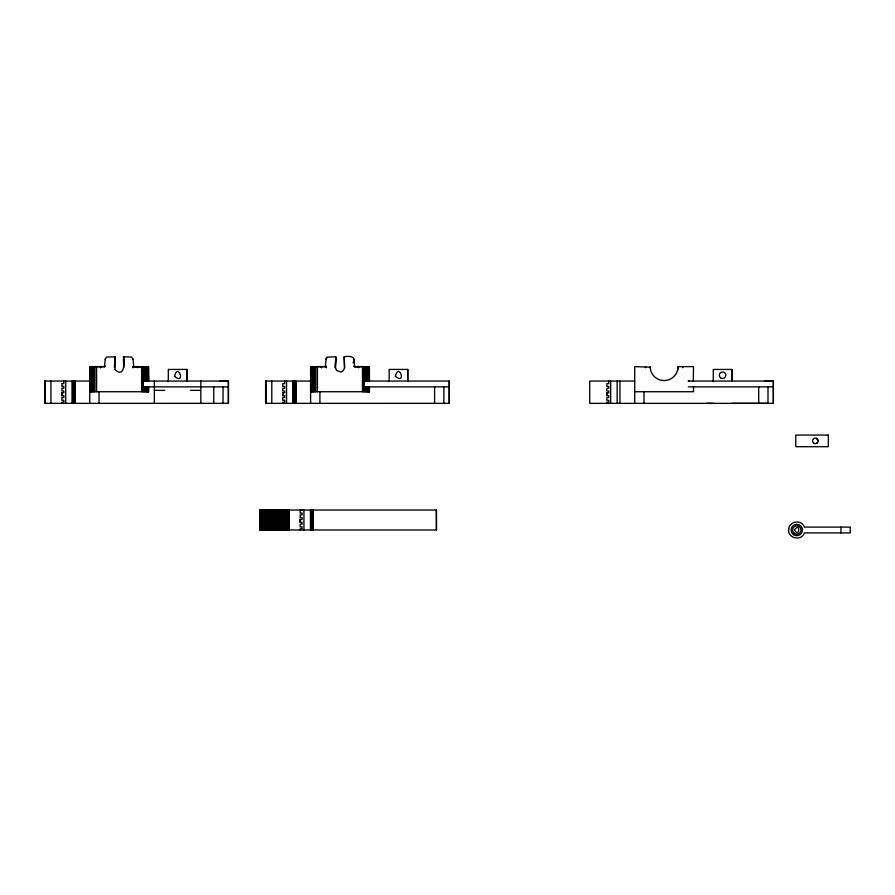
<?xml version="1.0" encoding="UTF-8"?>
<svg xmlns="http://www.w3.org/2000/svg" width="895" height="895" viewBox="0 0 895 895"><rect width="100%" height="100%" fill="white"/><g stroke="black" fill="none" stroke-linecap="round" stroke-linejoin="round"><path stroke-width="1.34" d="M44.839 403.354L44.996 381.057M45.108 403.354L45.108 381.057M50.937 403.354L50.937 381.057M61.889 403.354L61.889 402.168L63.825 402.168L63.825 400.266L61.889 400.266L61.889 397.525L63.825 397.525L63.825 395.646L61.889 395.646L61.889 392.838L63.825 392.838L63.825 390.992L61.889 390.992L61.889 388.229L63.825 388.229L63.825 386.349L61.889 386.349L61.889 383.586L63.825 383.586L63.825 381.057M72.193 403.354L72.193 381.057M72.495 403.354L72.495 381.057M72.797 403.354L72.797 381.057M73.066 403.354L73.066 381.057M73.323 403.354L73.323 381.057M73.569 403.354L73.569 381.057M73.782 403.354L73.782 381.057M73.994 403.354L73.994 381.057M74.173 403.354L74.173 381.057M74.341 403.354L74.341 381.057M74.486 403.354L74.621 381.057L74.721 403.354M74.878 403.354L74.967 381.057M89.746 389.403L89.746 381.057L44.75 381.057L44.75 403.354L228.404 403.343L228.404 381.057L219.89 381.057M96.604 391.73L96.604 366.626M142.551 391.73L142.562 366.626L133.769 366.637L133.086 359.186M144.106 391.73L144.106 386.864M148.536 391.73L148.536 386.864L148.492 391.73L89.791 391.73M186.898 369.434L186.898 381.057L186.898 369.434L168.305 369.434L168.305 381.639M265.849 403.354L265.849 381.057M265.96 403.354L266.083 381.057M266.24 403.354L266.24 381.057M271.789 403.354L271.789 381.057M282.742 403.354L282.742 402.168L284.677 402.168L284.677 400.266L282.742 400.266L282.742 397.525L284.677 397.525L284.677 395.646L282.742 395.646L282.742 392.838L284.677 392.838L284.677 390.992L282.742 390.992L282.742 388.229L284.677 388.229L284.677 386.349L282.742 386.349L282.742 383.586L284.677 383.586L284.677 381.057M286.926 529.997L286.926 510.027M288.861 529.997L288.861 510.027M293.045 403.354L293.045 381.057M293.347 403.354L293.347 381.057M293.638 403.354L293.638 381.057M293.918 403.354L293.918 381.057M294.175 403.354L294.175 381.057M294.421 403.354L294.421 381.057M294.634 403.354L294.634 381.057M294.847 403.354L294.847 381.057M295.026 403.354L295.026 381.057M295.193 403.354L295.193 381.057M295.339 403.354L295.339 381.057M295.473 403.354L295.574 381.057M295.663 403.354L295.786 381.057L295.809 403.354M300.149 529.997L300.149 528.822L302.085 528.822L302.085 526.909L300.149 526.909L300.149 524.168L302.085 524.168L302.085 522.288L300.149 522.288L300.149 519.492L302.085 519.492L302.085 517.634L300.149 517.634L300.149 514.871L302.085 514.871L302.085 512.992L300.149 512.992L300.149 510.228L302.085 510.027M310.453 529.997L310.453 510.027M310.599 389.403L310.599 381.057L265.602 381.057L265.602 403.354L449.256 403.343L449.256 381.057L363.415 381.057M310.755 529.997L310.755 510.027M311.046 529.997L311.046 510.027M311.326 529.997L311.326 510.027M311.583 529.997L311.583 510.027M311.829 529.997L311.829 510.027M312.042 529.997L312.042 510.027M312.254 529.997L312.254 510.027M312.433 529.997L312.433 510.027M312.601 529.997L312.747 510.027M312.881 529.997L312.881 510.027M312.981 529.997L313.071 510.027M313.138 529.997L313.228 510.027M317.456 391.73L317.456 366.626M363.404 391.73L363.415 366.626L354.621 366.637L353.939 359.186M364.959 391.73L364.959 386.864M369.389 391.73L369.389 386.864L369.344 391.73L310.643 391.73M407.751 369.434L407.751 381.057L407.751 369.434L389.157 369.434L389.157 381.639M606.855 403.354L606.855 402.168L608.79 402.168L608.79 400.266L606.855 400.266L606.855 397.525L608.79 397.525L608.79 395.646L606.855 395.646L606.855 392.838L608.79 392.838L608.79 390.992L606.855 390.992L606.855 388.229L608.79 388.229L608.79 386.349L606.855 386.349L606.855 383.586L608.79 383.586L608.79 381.057M617.158 403.354L617.158 381.057M619.933 403.354L619.933 381.057M650.173 367.163L634.712 366.626L634.723 403.354M693.502 386.864L693.502 391.73L634.756 391.73M731.864 369.434L731.864 381.057L731.864 369.434L713.259 369.434L713.27 381.639M143.334 391.73L143.334 366.626M364.187 391.73L364.187 366.626M358.559 367.767L358.593 366.626L358.571 367.453L358.593 366.626L354.621 366.637L354.118 365.887M358.593 366.626L358.582 367.308M133.075 367.151L148.536 366.626L148.536 381.057L148.335 366.626M137.729 367.308L137.74 366.626L133.769 366.637L133.266 365.887M133.075 367.319L133.086 366.626L133.042 367.778M137.718 367.509L137.74 366.626L137.707 367.767M133.053 367.61L133.086 366.626M344.508 368.438L342.617 371.156L340.536 371.94L336.498 370.407L335.323 367.33L335.804 356.859L327.458 357.038L326.026 359.186M335.323 367.33L335.804 356.859L335.48 368.438M395.355 376.247C406.8 385.734 399.036 361.848 395.355 376.247M677.705 369.713L677.996 366.626L693.502 366.626L693.301 381.057M123.79 367.319C121.955 336.822 129.439 383.642 115.007 369.49M344.486 368.438L344.172 356.859L344.642 367.319M105.174 359.186L106.628 357.038L114.952 356.859L115.03 369.478M94.948 391.73L94.948 366.626L104.514 366.637L105.196 359.186M315.801 391.73L315.801 366.626L325.366 366.637L326.048 359.186M353.044 362.911C357.027 356.232 348.569 355.729 344.172 356.859M104.514 366.637L104.995 365.887M325.366 366.637L325.847 365.887M326.216 358.302L326.731 357.541M817.101 443.036L818.142 440.698L816.587 438.371L817.191 438.785M764.856 381.057L773.358 381.046L773.369 403.343L731.864 403.354M353.939 366.626L369.389 366.626L369.389 381.057L369.187 366.626M148.514 381.057L148.492 366.626M123.331 356.859L131.654 357.038L133.075 359.186M105.196 366.626L89.746 366.626L89.757 403.354M142.562 381.057L228.404 381.057L228.404 403.343M634.712 381.057L589.715 381.057L589.715 403.354L768 403.354L768 386.864M228.404 386.864L142.562 386.864M363.404 386.864L449.256 386.864M688.311 386.864L773.369 386.864M155.54 390.354L164.758 390.354M190.378 390.354L199.663 390.354M706.67 403.354L713.259 403.354M436.447 529.997L259.763 529.997L259.852 510.027L436.447 510.027L436.447 529.997L436.357 510.027M689.072 381.057L688.311 381.057L773.369 381.057L773.369 403.343M364.198 381.057L364.959 381.057L364.959 366.626M143.345 381.057L144.106 381.057L144.106 366.626M174.503 376.247C185.947 385.734 178.183 361.848 174.503 376.247M326.093 367.778L326.048 366.626L310.599 366.626L310.61 403.354M326.071 367.498L326.048 366.626L326.06 367.308M321.406 367.274L321.394 366.626L321.428 367.778M100.576 367.778L100.542 366.626L100.553 367.274M321.394 366.626L321.417 367.621M100.564 367.621L100.542 366.626L100.553 367.375M449.245 381.046L449.256 403.343M369.344 366.626L369.366 381.057M840.953 527.099L840.953 532.905M758.703 386.864L758.703 403.354M644.02 391.73L644.02 403.354M610.659 381.057L610.659 403.354M606.855 392.838L606.855 395.646M443.886 386.864L443.886 403.354M434.59 386.864L434.59 403.354M369.187 386.864L369.187 391.73M368.941 366.626L368.941 381.057M368.941 386.864L368.941 391.73M368.595 366.626L368.595 381.057M368.595 386.864L368.595 391.73M368.158 366.626L368.158 381.057M368.158 386.864L368.158 391.73M367.644 366.626L367.644 381.057M367.644 386.864L367.644 391.73M367.051 366.626L367.051 381.057M367.051 386.864L367.051 391.73M366.402 366.626L366.402 381.057M366.402 386.864L366.402 391.73M365.697 366.626L365.697 381.057M365.697 386.864L365.697 391.73M362.475 366.626L362.475 391.73M319.907 391.73L319.907 403.354M315.029 366.626L315.029 391.73M314.29 366.626L314.29 391.73M313.586 366.626L313.586 391.73M312.937 366.626L312.937 391.73M312.344 366.626L312.344 391.73M311.829 366.626L311.829 391.73M311.393 366.626L311.393 391.73M311.046 366.626L311.046 391.73M310.8 366.626L310.8 391.73M303.953 510.027L303.953 529.997M300.149 519.492L300.149 522.288M289.197 510.027L289.197 529.997M288.503 510.027L288.503 529.997M288.134 510.027L288.134 529.997M287.742 510.027L287.742 529.997M287.34 510.027L287.34 529.997M286.545 381.057L286.545 403.354M286.501 510.027L286.501 529.997M286.053 510.027L286.053 529.997M285.606 510.027L285.606 529.997M285.136 510.027L285.136 529.997M284.655 510.027L284.655 529.997M284.174 510.027L284.174 529.997M283.67 510.027L283.67 529.997M283.167 510.027L283.167 529.997M282.742 392.838L282.742 395.646M282.652 510.027L282.652 529.997M282.126 510.027L282.126 529.997M281.601 510.027L281.601 529.997M281.064 510.027L281.064 529.997M280.527 510.027L280.527 529.997M279.967 510.027L279.967 529.997M279.419 510.027L279.419 529.997M278.86 510.027L278.86 529.997M278.3 510.027L278.3 529.997M277.741 510.027L277.741 529.997M277.17 510.027L277.17 529.997M276.6 510.027L276.6 529.997M276.04 510.027L276.04 529.997M275.47 510.027L275.47 529.997M274.899 510.027L274.899 529.997M274.34 510.027L274.34 529.997M273.769 510.027L273.769 529.997M273.21 510.027L273.21 529.997M272.651 510.027L272.651 529.997M272.102 510.027L272.102 529.997M271.554 510.027L271.554 529.997M271.006 510.027L271.006 529.997M270.469 510.027L270.469 529.997M269.943 510.027L269.943 529.997M269.417 510.027L269.417 529.997M268.903 510.027L268.903 529.997M268.399 510.027L268.399 529.997M267.896 510.027L267.896 529.997M267.415 510.027L267.415 529.997M266.934 510.027L266.934 529.997M266.475 510.027L266.475 529.997M266.016 510.027L266.016 529.997M265.58 510.027L265.58 529.997M265.144 510.027L265.144 529.997M264.73 510.027L264.73 529.997M264.327 510.027L264.327 529.997M263.947 510.027L263.947 529.997M263.566 510.027L263.566 529.997M263.208 510.027L263.208 529.997M262.873 510.027L262.873 529.997M262.548 510.027L262.548 529.997M262.235 510.027L262.235 529.997M261.944 510.027L261.944 529.997M261.664 510.027L261.664 529.997M261.407 510.027L261.407 529.997M261.172 510.027L261.172 529.997M260.948 510.027L260.948 529.997M260.747 510.027L260.747 529.997M260.557 510.027L260.557 529.997M260.244 510.027L260.389 529.997M260.121 510.027L260.121 529.997M260.009 510.027L259.919 529.997M223.034 386.864L223.034 403.354M213.737 386.864L213.737 403.354M200.838 381.057L200.838 403.354M154.343 381.057L154.343 403.354M148.335 386.864L148.335 391.73M148.089 366.626L148.089 381.057M148.089 386.864L148.089 391.73M147.742 366.626L147.742 381.057M147.742 386.864L147.742 391.73M147.306 366.626L147.306 381.057M147.306 386.864L147.306 391.73M146.791 366.626L146.791 381.057M146.791 386.864L146.791 391.73M146.198 366.626L146.198 381.057M146.198 386.864L146.198 391.73M145.549 366.626L145.549 381.057M145.549 386.864L145.549 391.73M144.845 366.626L144.845 381.057M144.845 386.864L144.845 391.73M141.623 366.626L141.623 391.73M99.054 391.73L99.054 403.354M94.176 366.626L94.176 391.73M93.438 366.626L93.438 391.73M92.733 366.626L92.733 391.73M92.084 366.626L92.084 391.73M91.491 366.626L91.491 391.73M90.977 366.626L90.977 391.73M90.54 366.626L90.54 391.73M90.194 366.626L90.194 391.73M89.948 366.626L89.948 391.73M65.704 381.057L65.704 403.354M61.889 392.838L61.889 395.646M678.052 366.626A13.951 13.951 0 0 1 664.101 380.576A13.951 13.951 0 0 1 650.162 366.626M645.541 367.767A18.594 18.594 0 0 1 645.508 366.626M682.706 366.626A18.594 18.594 0 0 1 682.672 367.767M114.952 356.859L114.47 367.33L114.952 356.859M788.685 529.146C787.22 538.231 801.573 541.676 804.37 532.905L850.25 532.905L850.25 527.099L804.37 527.099C801.875 519.223 789.088 520.912 788.685 529.146M794.469 529.762C799.179 539.282 801.059 521.427 794.469 529.762M828.311 435.071L795.767 435.071L795.767 446.694L828.311 446.694L828.311 435.071M720.52 377.768A3.256 3.256 0 0 0 725.778 375.755A3.256 3.256 0 0 0 721.392 372.208A3.256 3.256 0 0 0 720.52 377.768M813.521 442.98A2.786 2.786 0 0 0 818.097 441.425A2.786 2.786 0 0 0 814.461 438.237A2.786 2.786 0 0 0 813.521 442.98M793.429 534.606A5.694 5.694 0 0 0 802.446 530.601A5.694 5.694 0 0 0 794.469 524.794A5.694 5.694 0 0 0 793.429 534.606M793.82 532.961A4.184 4.184 0 0 0 800.824 531.082A4.184 4.184 0 0 0 795.7 525.958A4.184 4.184 0 0 0 793.82 532.961"/></g></svg>
